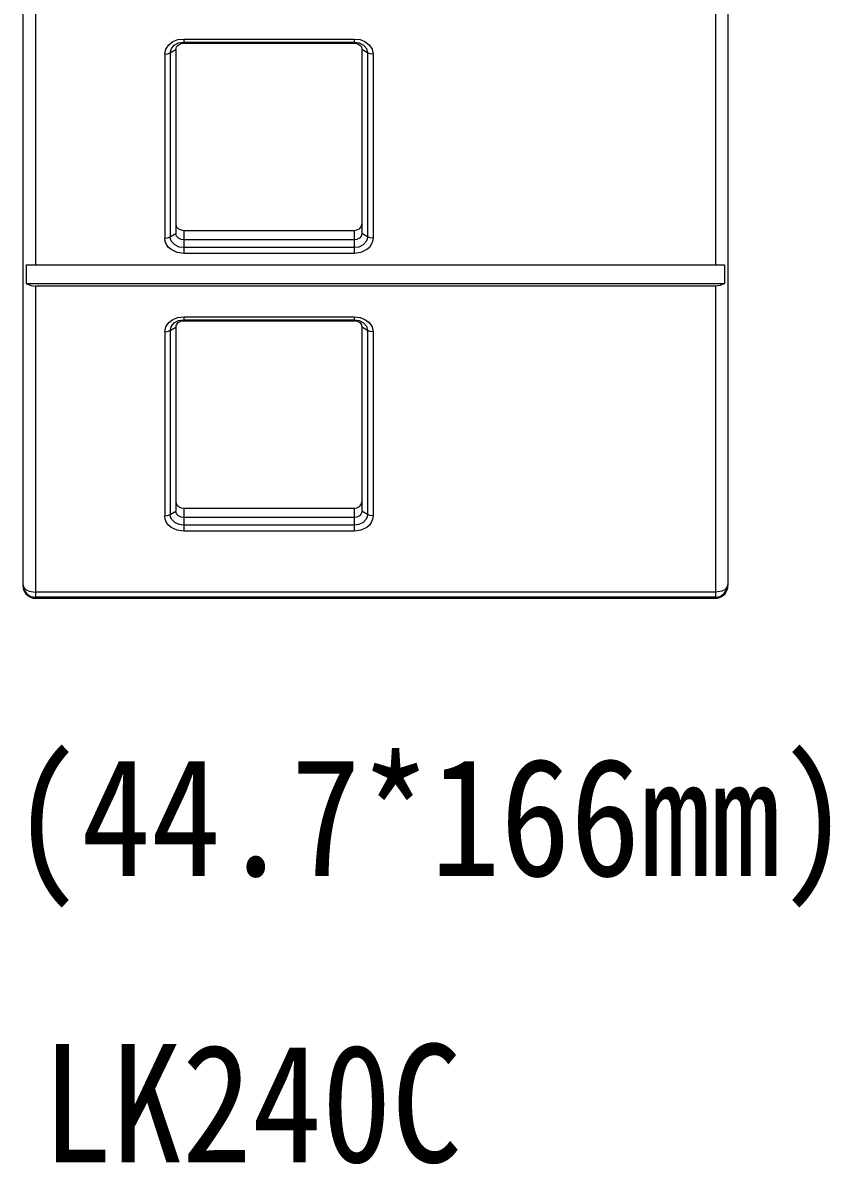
# Model space of a CAD drawing. Header units: millimetres. Extents: x 33157 to 59611, y -29750 to 1750.
# Drawn here: x 53839.6 to 53890.9, y -3244.8 to -3172.3 of the extents above; entities that cross this region are included whole.
import ezdxf

# ---------------------------------------------------------------- set-up
doc = ezdxf.new("R2010")
doc.units = ezdxf.units.MM
doc.layers.get('0').update_dxf_attribs({"lineweight": 18})
doc.styles.add('STYLE1', font='')
doc.styles.get('STYLE1').set_extended_font_data('宋体')

msp = doc.modelspace()

# ---------------------------------------------------------------- linework, layer by layer
at = {"lineweight": 9}
for p, q in [((53839.626, -3043.278), (53839.626, -3208)), ((53884.407, -3169.399), (53884.407, -3208)), ((53840.429, -3171.233), (53840.429, -3187.627)), ((53883.604, -3170.732), (53883.604, -3187.627)), ((53849.85, -3173.293), (53849.85, -3173.557)), ((53860.661, -3173.293), (53860.661, -3173.557)), ((53848.641, -3174.256), (53848.641, -3185.945)), ((53848.991, -3174.171), (53848.991, -3185.86)), ((53849.35, -3173.954), (53849.35, -3185.643)), ((53861.161, -3173.954), (53861.161, -3185.643)), ((53861.521, -3174.171), (53861.521, -3185.86)), ((53861.87, -3174.256), (53861.87, -3185.945)), ((53849.85, -3185.445), (53849.85, -3186.909)), ((53860.661, -3185.445), (53860.661, -3186.909)), ((53839.844, -3187.627), (53839.844, -3188.827)), ((53884.19, -3187.627), (53884.19, -3188.827)), ((53840.429, -3188.979), (53840.429, -3208.803)), ((53883.604, -3188.979), (53883.604, -3208.803)), ((53849.85, -3190.925), (53849.85, -3191.19)), ((53860.661, -3190.925), (53860.661, -3191.19)), ((53849.35, -3191.587), (53849.35, -3203.285)), ((53861.161, -3191.587), (53861.161, -3203.285)), ((53848.641, -3191.889), (53848.641, -3203.578)), ((53848.991, -3191.804), (53848.991, -3203.493)), ((53861.521, -3191.804), (53861.521, -3203.493)), ((53861.87, -3191.889), (53861.87, -3203.578)), ((53849.85, -3203.077), (53849.85, -3204.551)), ((53860.661, -3203.077), (53860.661, -3204.551))]:
    msp.add_line(p, q, dxfattribs=at)
for points, knots in [([(53848.641, -3174.256), (53848.641, -3174.256), (53848.707, -3173.926), (53848.707, -3173.926), (53848.707, -3173.926), (53848.896, -3173.652), (53848.896, -3173.652), (53848.896, -3173.652), (53849.161, -3173.453), (53849.161, -3173.453), (53849.161, -3173.453), (53849.473, -3173.33), (53849.473, -3173.33)], [0, 0, 0, 0, 153611.813905, 153611.813905, 153611.813905, 307223.62781, 307223.62781, 307223.62781, 460835.441715, 460835.441715, 460835.441715, 614447.25562, 614447.25562, 614447.25562, 614447.25562]), ([(53849.491, -3173.671), (53849.491, -3173.671), (53849.662, -3173.586), (53849.662, -3173.586), (53849.662, -3173.586), (53849.85, -3173.557), (53849.85, -3173.557)], [0, 0, 0, 0, 173237.96315, 173237.96315, 173237.96315, 346475.926301, 346475.926301, 346475.926301, 346475.926301]), ([(53860.661, -3173.557), (53860.661, -3173.557), (53860.85, -3173.586), (53860.85, -3173.586), (53860.85, -3173.586), (53861.02, -3173.671), (53861.02, -3173.671)], [0, 0, 0, 0, 173272.776456, 173272.776456, 173272.776456, 346545.552912, 346545.552912, 346545.552912, 346545.552912]), ([(53861.039, -3173.33), (53861.039, -3173.33), (53861.341, -3173.453), (53861.341, -3173.453), (53861.341, -3173.453), (53861.615, -3173.652), (53861.615, -3173.652), (53861.615, -3173.652), (53861.804, -3173.926), (53861.804, -3173.926), (53861.804, -3173.926), (53861.87, -3174.256), (53861.87, -3174.256)], [0, 0, 0, 0, 153646.406133, 153646.406133, 153646.406133, 307292.812265, 307292.812265, 307292.812265, 460939.218398, 460939.218398, 460939.218398, 614585.624531, 614585.624531, 614585.624531, 614585.624531]), ([(53848.641, -3174.256), (53848.641, -3174.256), (53848.821, -3174.238), (53848.821, -3174.238), (53848.821, -3174.238), (53848.991, -3174.171), (53848.991, -3174.171)], [0, 0, 0, 0, 173236.385912, 173236.385912, 173236.385912, 346472.771824, 346472.771824, 346472.771824, 346472.771824]), ([(53848.991, -3174.171), (53848.991, -3174.171), (53849.057, -3173.897), (53849.057, -3173.897), (53849.057, -3173.897), (53849.246, -3173.68), (53849.246, -3173.68)], [0, 0, 0, 0, 173236.630511, 173236.630511, 173236.630511, 346473.261021, 346473.261021, 346473.261021, 346473.261021]), ([(53849.35, -3173.954), (53849.35, -3173.954), (53849.387, -3173.793), (53849.387, -3173.793), (53849.387, -3173.793), (53849.491, -3173.671), (53849.491, -3173.671)], [0, 0, 0, 0, 173237.537064, 173237.537064, 173237.537064, 346475.074127, 346475.074127, 346475.074127, 346475.074127]), ([(53861.02, -3173.671), (53861.02, -3173.671), (53861.124, -3173.793), (53861.124, -3173.793), (53861.124, -3173.793), (53861.161, -3173.954), (53861.161, -3173.954)], [0, 0, 0, 0, 173273.935647, 173273.935647, 173273.935647, 346547.871295, 346547.871295, 346547.871295, 346547.871295]), ([(53861.265, -3173.68), (53861.265, -3173.68), (53861.454, -3173.897), (53861.454, -3173.897), (53861.454, -3173.897), (53861.521, -3174.171), (53861.521, -3174.171)], [0, 0, 0, 0, 173274.928277, 173274.928277, 173274.928277, 346549.856554, 346549.856554, 346549.856554, 346549.856554]), ([(53861.87, -3174.256), (53861.87, -3174.256), (53861.691, -3174.238), (53861.691, -3174.238), (53861.691, -3174.238), (53861.521, -3174.171), (53861.521, -3174.171)], [0, 0, 0, 0, 173276.493575, 173276.493575, 173276.493575, 346552.98715, 346552.98715, 346552.98715, 346552.98715]), ([(53849.35, -3185.048), (53849.35, -3185.048), (53849.387, -3185.218), (53849.387, -3185.218), (53849.387, -3185.218), (53849.51, -3185.341), (53849.51, -3185.341), (53849.51, -3185.341), (53849.671, -3185.416), (53849.671, -3185.416), (53849.671, -3185.416), (53849.85, -3185.445), (53849.85, -3185.445)], [0, 0, 0, 0, 153630.975497, 153630.975497, 153630.975497, 307261.950994, 307261.950994, 307261.950994, 460892.926491, 460892.926491, 460892.926491, 614523.901988, 614523.901988, 614523.901988, 614523.901988]), ([(53860.661, -3185.445), (53860.661, -3185.445), (53860.84, -3185.416), (53860.84, -3185.416), (53860.84, -3185.416), (53861.001, -3185.341), (53861.001, -3185.341), (53861.001, -3185.341), (53861.114, -3185.218), (53861.114, -3185.218), (53861.114, -3185.218), (53861.161, -3185.048), (53861.161, -3185.048)], [0, 0, 0, 0, 153662.722239, 153662.722239, 153662.722239, 307325.444479, 307325.444479, 307325.444479, 460988.166718, 460988.166718, 460988.166718, 614650.888958, 614650.888958, 614650.888958, 614650.888958]), ([(53848.641, -3185.945), (53848.641, -3185.945), (53848.821, -3185.926), (53848.821, -3185.926), (53848.821, -3185.926), (53848.991, -3185.86), (53848.991, -3185.86)], [0, 0, 0, 0, 173256.106132, 173256.106132, 173256.106132, 346512.212265, 346512.212265, 346512.212265, 346512.212265]), ([(53849.85, -3186.541), (53849.85, -3186.541), (53849.548, -3186.503), (53849.548, -3186.503), (53849.548, -3186.503), (53849.274, -3186.371), (53849.274, -3186.371), (53849.274, -3186.371), (53849.076, -3186.144), (53849.076, -3186.144), (53849.076, -3186.144), (53849.009, -3186.011), (53849.009, -3186.011), (53849.009, -3186.011), (53848.991, -3185.86), (53848.991, -3185.86)], [0, 0, 0, 0, 149381.746529, 149381.746529, 149381.746529, 298763.493059, 298763.493059, 298763.493059, 448145.239588, 448145.239588, 448145.239588, 597526.986117, 597526.986117, 597526.986117, 746908.732647, 746908.732647, 746908.732647, 746908.732647]), ([(53849.85, -3186.049), (53849.85, -3186.049), (53849.671, -3186.021), (53849.671, -3186.021), (53849.671, -3186.021), (53849.51, -3185.945), (53849.51, -3185.945), (53849.51, -3185.945), (53849.387, -3185.813), (53849.387, -3185.813), (53849.387, -3185.813), (53849.35, -3185.643), (53849.35, -3185.643)], [0, 0, 0, 0, 153632.15273, 153632.15273, 153632.15273, 307264.30546, 307264.30546, 307264.30546, 460896.45819, 460896.45819, 460896.45819, 614528.61092, 614528.61092, 614528.61092, 614528.61092]), ([(53861.521, -3185.86), (53861.521, -3185.86), (53861.502, -3186.011), (53861.502, -3186.011), (53861.502, -3186.011), (53861.435, -3186.144), (53861.435, -3186.144), (53861.435, -3186.144), (53861.237, -3186.371), (53861.237, -3186.371), (53861.237, -3186.371), (53860.963, -3186.503), (53860.963, -3186.503), (53860.963, -3186.503), (53860.661, -3186.541), (53860.661, -3186.541)], [0, 0, 0, 0, 149414.128803, 149414.128803, 149414.128803, 298828.257606, 298828.257606, 298828.257606, 448242.38641, 448242.38641, 448242.38641, 597656.515213, 597656.515213, 597656.515213, 747070.644016, 747070.644016, 747070.644016, 747070.644016]), ([(53861.161, -3185.643), (53861.161, -3185.643), (53861.114, -3185.813), (53861.114, -3185.813), (53861.114, -3185.813), (53861.001, -3185.945), (53861.001, -3185.945), (53861.001, -3185.945), (53860.84, -3186.021), (53860.84, -3186.021), (53860.84, -3186.021), (53860.661, -3186.049), (53860.661, -3186.049)], [0, 0, 0, 0, 153663.645315, 153663.645315, 153663.645315, 307327.290629, 307327.290629, 307327.290629, 460990.935944, 460990.935944, 460990.935944, 614654.581258, 614654.581258, 614654.581258, 614654.581258]), ([(53861.87, -3185.945), (53861.87, -3185.945), (53861.691, -3185.926), (53861.691, -3185.926), (53861.691, -3185.926), (53861.521, -3185.86), (53861.521, -3185.86)], [0, 0, 0, 0, 173296.21344, 173296.21344, 173296.21344, 346592.42688, 346592.42688, 346592.42688, 346592.42688]), ([(53849.85, -3186.909), (53849.85, -3186.909), (53849.425, -3186.852), (53849.425, -3186.852), (53849.425, -3186.852), (53849.038, -3186.664), (53849.038, -3186.664), (53849.038, -3186.664), (53848.877, -3186.522), (53848.877, -3186.522), (53848.877, -3186.522), (53848.754, -3186.352), (53848.754, -3186.352), (53848.754, -3186.352), (53848.669, -3186.153), (53848.669, -3186.153), (53848.669, -3186.153), (53848.641, -3185.945), (53848.641, -3185.945)], [0, 0, 0, 0, 147089.028653, 147089.028653, 147089.028653, 294178.057306, 294178.057306, 294178.057306, 441267.085959, 441267.085959, 441267.085959, 588356.114612, 588356.114612, 588356.114612, 735445.143266, 735445.143266, 735445.143266, 882534.171919, 882534.171919, 882534.171919, 882534.171919]), ([(53861.87, -3185.945), (53861.87, -3185.945), (53861.842, -3186.153), (53861.842, -3186.153), (53861.842, -3186.153), (53861.757, -3186.352), (53861.757, -3186.352), (53861.757, -3186.352), (53861.634, -3186.522), (53861.634, -3186.522), (53861.634, -3186.522), (53861.473, -3186.664), (53861.473, -3186.664), (53861.473, -3186.664), (53861.086, -3186.852), (53861.086, -3186.852), (53861.086, -3186.852), (53860.661, -3186.909), (53860.661, -3186.909)], [0, 0, 0, 0, 147122.391508, 147122.391508, 147122.391508, 294244.783016, 294244.783016, 294244.783016, 441367.174524, 441367.174524, 441367.174524, 588489.566032, 588489.566032, 588489.566032, 735611.95754, 735611.95754, 735611.95754, 882734.349048, 882734.349048, 882734.349048, 882734.349048]), ([(53839.844, -3188.827), (53839.844, -3188.827), (53840.127, -3188.95), (53840.127, -3188.95), (53840.127, -3188.95), (53840.429, -3188.979), (53840.429, -3188.979)], [0, 0, 0, 0, 173233.92766, 173233.92766, 173233.92766, 346467.85532, 346467.85532, 346467.85532, 346467.85532]), ([(53884.19, -3188.827), (53884.19, -3188.827), (53883.906, -3188.95), (53883.906, -3188.95), (53883.906, -3188.95), (53883.604, -3188.979), (53883.604, -3188.979)], [0, 0, 0, 0, 173370.334829, 173370.334829, 173370.334829, 346740.669657, 346740.669657, 346740.669657, 346740.669657]), ([(53848.641, -3191.889), (53848.641, -3191.889), (53848.707, -3191.568), (53848.707, -3191.568), (53848.707, -3191.568), (53848.896, -3191.294), (53848.896, -3191.294), (53848.896, -3191.294), (53849.161, -3191.095), (53849.161, -3191.095), (53849.161, -3191.095), (53849.473, -3190.972), (53849.473, -3190.972)], [0, 0, 0, 0, 153638.203746, 153638.203746, 153638.203746, 307276.407491, 307276.407491, 307276.407491, 460914.611237, 460914.611237, 460914.611237, 614552.814983, 614552.814983, 614552.814983, 614552.814983]), ([(53848.991, -3191.804), (53848.991, -3191.804), (53849.057, -3191.53), (53849.057, -3191.53), (53849.057, -3191.53), (53849.246, -3191.322), (53849.246, -3191.322)], [0, 0, 0, 0, 173266.38324, 173266.38324, 173266.38324, 346532.76648, 346532.76648, 346532.76648, 346532.76648]), ([(53849.35, -3191.587), (53849.35, -3191.587), (53849.387, -3191.435), (53849.387, -3191.435), (53849.387, -3191.435), (53849.491, -3191.303), (53849.491, -3191.303)], [0, 0, 0, 0, 173267.303087, 173267.303087, 173267.303087, 346534.606174, 346534.606174, 346534.606174, 346534.606174]), ([(53849.491, -3191.303), (53849.491, -3191.303), (53849.662, -3191.218), (53849.662, -3191.218), (53849.662, -3191.218), (53849.85, -3191.19), (53849.85, -3191.19)], [0, 0, 0, 0, 173267.712422, 173267.712422, 173267.712422, 346535.424843, 346535.424843, 346535.424843, 346535.424843]), ([(53860.661, -3191.19), (53860.661, -3191.19), (53860.85, -3191.218), (53860.85, -3191.218), (53860.85, -3191.218), (53861.02, -3191.303), (53861.02, -3191.303)], [0, 0, 0, 0, 173302.525294, 173302.525294, 173302.525294, 346605.050587, 346605.050587, 346605.050587, 346605.050587]), ([(53861.02, -3191.303), (53861.02, -3191.303), (53861.124, -3191.435), (53861.124, -3191.435), (53861.124, -3191.435), (53861.161, -3191.587), (53861.161, -3191.587)], [0, 0, 0, 0, 173303.687401, 173303.687401, 173303.687401, 346607.374801, 346607.374801, 346607.374801, 346607.374801]), ([(53861.039, -3190.972), (53861.039, -3190.972), (53861.341, -3191.095), (53861.341, -3191.095), (53861.341, -3191.095), (53861.615, -3191.294), (53861.615, -3191.294), (53861.615, -3191.294), (53861.804, -3191.568), (53861.804, -3191.568), (53861.804, -3191.568), (53861.87, -3191.889), (53861.87, -3191.889)], [0, 0, 0, 0, 153672.787947, 153672.787947, 153672.787947, 307345.575893, 307345.575893, 307345.575893, 461018.36384, 461018.36384, 461018.36384, 614691.151787, 614691.151787, 614691.151787, 614691.151787]), ([(53861.265, -3191.322), (53861.265, -3191.322), (53861.454, -3191.53), (53861.454, -3191.53), (53861.454, -3191.53), (53861.521, -3191.804), (53861.521, -3191.804)], [0, 0, 0, 0, 173304.689664, 173304.689664, 173304.689664, 346609.379329, 346609.379329, 346609.379329, 346609.379329]), ([(53848.641, -3191.889), (53848.641, -3191.889), (53848.821, -3191.87), (53848.821, -3191.87), (53848.821, -3191.87), (53848.991, -3191.804), (53848.991, -3191.804)], [0, 0, 0, 0, 173266.135636, 173266.135636, 173266.135636, 346532.271272, 346532.271272, 346532.271272, 346532.271272]), ([(53861.87, -3191.889), (53861.87, -3191.889), (53861.691, -3191.87), (53861.691, -3191.87), (53861.691, -3191.87), (53861.521, -3191.804), (53861.521, -3191.804)], [0, 0, 0, 0, 173306.242762, 173306.242762, 173306.242762, 346612.485523, 346612.485523, 346612.485523, 346612.485523]), ([(53849.35, -3202.68), (53849.35, -3202.68), (53849.387, -3202.85), (53849.387, -3202.85), (53849.387, -3202.85), (53849.51, -3202.983), (53849.51, -3202.983), (53849.51, -3202.983), (53849.671, -3203.058), (53849.671, -3203.058), (53849.671, -3203.058), (53849.85, -3203.077), (53849.85, -3203.077)], [0, 0, 0, 0, 153657.352987, 153657.352987, 153657.352987, 307314.705974, 307314.705974, 307314.705974, 460972.058961, 460972.058961, 460972.058961, 614629.411948, 614629.411948, 614629.411948, 614629.411948]), ([(53860.661, -3203.077), (53860.661, -3203.077), (53860.84, -3203.058), (53860.84, -3203.058), (53860.84, -3203.058), (53861.001, -3202.983), (53861.001, -3202.983), (53861.001, -3202.983), (53861.114, -3202.85), (53861.114, -3202.85), (53861.114, -3202.85), (53861.161, -3202.68), (53861.161, -3202.68)], [0, 0, 0, 0, 153689.104438, 153689.104438, 153689.104438, 307378.208876, 307378.208876, 307378.208876, 461067.313314, 461067.313314, 461067.313314, 614756.417752, 614756.417752, 614756.417752, 614756.417752]), ([(53848.641, -3203.578), (53848.641, -3203.578), (53848.821, -3203.559), (53848.821, -3203.559), (53848.821, -3203.559), (53848.991, -3203.493), (53848.991, -3203.493)], [0, 0, 0, 0, 173285.86366, 173285.86366, 173285.86366, 346571.72732, 346571.72732, 346571.72732, 346571.72732]), ([(53849.85, -3204.551), (53849.85, -3204.551), (53849.425, -3204.485), (53849.425, -3204.485), (53849.425, -3204.485), (53849.038, -3204.306), (53849.038, -3204.306), (53849.038, -3204.306), (53848.877, -3204.164), (53848.877, -3204.164), (53848.877, -3204.164), (53848.754, -3203.994), (53848.754, -3203.994), (53848.754, -3203.994), (53848.669, -3203.795), (53848.669, -3203.795), (53848.669, -3203.795), (53848.641, -3203.578), (53848.641, -3203.578)], [0, 0, 0, 0, 147114.28955, 147114.28955, 147114.28955, 294228.579099, 294228.579099, 294228.579099, 441342.868649, 441342.868649, 441342.868649, 588457.158198, 588457.158198, 588457.158198, 735571.447748, 735571.447748, 735571.447748, 882685.737298, 882685.737298, 882685.737298, 882685.737298]), ([(53849.85, -3204.173), (53849.85, -3204.173), (53849.548, -3204.135), (53849.548, -3204.135), (53849.548, -3204.135), (53849.274, -3204.003), (53849.274, -3204.003), (53849.274, -3204.003), (53849.076, -3203.786), (53849.076, -3203.786), (53849.076, -3203.786), (53849.009, -3203.644), (53849.009, -3203.644), (53849.009, -3203.644), (53848.991, -3203.493), (53848.991, -3203.493)], [0, 0, 0, 0, 149405.625281, 149405.625281, 149405.625281, 298811.250561, 298811.250561, 298811.250561, 448216.875842, 448216.875842, 448216.875842, 597622.501123, 597622.501123, 597622.501123, 747028.126403, 747028.126403, 747028.126403, 747028.126403]), ([(53849.85, -3203.682), (53849.85, -3203.682), (53849.671, -3203.654), (53849.671, -3203.654), (53849.671, -3203.654), (53849.51, -3203.578), (53849.51, -3203.578), (53849.51, -3203.578), (53849.387, -3203.446), (53849.387, -3203.446), (53849.387, -3203.446), (53849.35, -3203.285), (53849.35, -3203.285)], [0, 0, 0, 0, 153658.52809, 153658.52809, 153658.52809, 307317.056179, 307317.056179, 307317.056179, 460975.584269, 460975.584269, 460975.584269, 614634.112358, 614634.112358, 614634.112358, 614634.112358]), ([(53861.87, -3203.578), (53861.87, -3203.578), (53861.842, -3203.795), (53861.842, -3203.795), (53861.842, -3203.795), (53861.757, -3203.994), (53861.757, -3203.994), (53861.757, -3203.994), (53861.634, -3204.164), (53861.634, -3204.164), (53861.634, -3204.164), (53861.473, -3204.306), (53861.473, -3204.306), (53861.473, -3204.306), (53861.086, -3204.485), (53861.086, -3204.485), (53861.086, -3204.485), (53860.661, -3204.551), (53860.661, -3204.551)], [0, 0, 0, 0, 147147.640091, 147147.640091, 147147.640091, 294295.280181, 294295.280181, 294295.280181, 441442.920272, 441442.920272, 441442.920272, 588590.560362, 588590.560362, 588590.560362, 735738.200453, 735738.200453, 735738.200453, 882885.840543, 882885.840543, 882885.840543, 882885.840543]), ([(53861.521, -3203.493), (53861.521, -3203.493), (53861.502, -3203.644), (53861.502, -3203.644), (53861.502, -3203.644), (53861.435, -3203.786), (53861.435, -3203.786), (53861.435, -3203.786), (53861.237, -3204.003), (53861.237, -3204.003), (53861.237, -3204.003), (53860.963, -3204.135), (53860.963, -3204.135), (53860.963, -3204.135), (53860.661, -3204.173), (53860.661, -3204.173)], [0, 0, 0, 0, 149438.001694, 149438.001694, 149438.001694, 298876.003387, 298876.003387, 298876.003387, 448314.005081, 448314.005081, 448314.005081, 597752.006774, 597752.006774, 597752.006774, 747190.008468, 747190.008468, 747190.008468, 747190.008468]), ([(53861.161, -3203.285), (53861.161, -3203.285), (53861.114, -3203.446), (53861.114, -3203.446), (53861.114, -3203.446), (53861.001, -3203.578), (53861.001, -3203.578), (53861.001, -3203.578), (53860.84, -3203.654), (53860.84, -3203.654), (53860.84, -3203.654), (53860.661, -3203.682), (53860.661, -3203.682)], [0, 0, 0, 0, 153690.032889, 153690.032889, 153690.032889, 307380.065778, 307380.065778, 307380.065778, 461070.098666, 461070.098666, 461070.098666, 614760.131555, 614760.131555, 614760.131555, 614760.131555]), ([(53861.87, -3203.578), (53861.87, -3203.578), (53861.691, -3203.559), (53861.691, -3203.559), (53861.691, -3203.559), (53861.521, -3203.493), (53861.521, -3203.493)], [0, 0, 0, 0, 173325.970428, 173325.970428, 173325.970428, 346651.940856, 346651.940856, 346651.940856, 346651.940856]), ([(53839.626, -3208), (53839.626, -3208), (53839.711, -3208.293), (53839.711, -3208.293), (53839.711, -3208.293), (53839.881, -3208.529), (53839.881, -3208.529), (53839.881, -3208.529), (53840.137, -3208.69), (53840.137, -3208.69), (53840.137, -3208.69), (53840.429, -3208.737), (53840.429, -3208.737)], [0, 0, 0, 0, 153638.712019, 153638.712019, 153638.712019, 307277.424039, 307277.424039, 307277.424039, 460916.136058, 460916.136058, 460916.136058, 614554.848077, 614554.848077, 614554.848077, 614554.848077]), ([(53839.626, -3208), (53839.626, -3208), (53839.645, -3208.142), (53839.645, -3208.142), (53839.645, -3208.142), (53839.673, -3208.284), (53839.673, -3208.284), (53839.673, -3208.284), (53839.74, -3208.407), (53839.74, -3208.407), (53839.74, -3208.407), (53839.815, -3208.52), (53839.815, -3208.52), (53839.815, -3208.52), (53839.919, -3208.614), (53839.919, -3208.614), (53839.919, -3208.614), (53840.033, -3208.7), (53840.033, -3208.7), (53840.033, -3208.7), (53840.155, -3208.756), (53840.155, -3208.756), (53840.155, -3208.756), (53840.288, -3208.794), (53840.288, -3208.794), (53840.288, -3208.794), (53840.429, -3208.803), (53840.429, -3208.803)], [0, 0, 0, 0, 142553.053258, 142553.053258, 142553.053258, 285106.106515, 285106.106515, 285106.106515, 427659.159773, 427659.159773, 427659.159773, 570212.213031, 570212.213031, 570212.213031, 712765.266288, 712765.266288, 712765.266288, 855318.319546, 855318.319546, 855318.319546, 997871.372804, 997871.372804, 997871.372804, 1140424.426061, 1140424.426061, 1140424.426061, 1282977.479319, 1282977.479319, 1282977.479319, 1282977.479319]), ([(53839.692, -3208.123), (53839.692, -3208.123), (53839.834, -3208.265), (53839.834, -3208.265), (53839.834, -3208.265), (53840.023, -3208.359), (53840.023, -3208.359), (53840.023, -3208.359), (53840.429, -3208.425), (53840.429, -3208.425)], [0, 0, 0, 0, 159636.416147, 159636.416147, 159636.416147, 319272.832294, 319272.832294, 319272.832294, 478909.248441, 478909.248441, 478909.248441, 478909.248441]), ([(53884.341, -3208.123), (53884.341, -3208.123), (53884.199, -3208.265), (53884.199, -3208.265), (53884.199, -3208.265), (53884.01, -3208.359), (53884.01, -3208.359), (53884.01, -3208.359), (53883.604, -3208.425), (53883.604, -3208.425)], [0, 0, 0, 0, 159763.687168, 159763.687168, 159763.687168, 319527.374337, 319527.374337, 319527.374337, 479291.061505, 479291.061505, 479291.061505, 479291.061505]), ([(53883.604, -3208.737), (53883.604, -3208.737), (53883.897, -3208.69), (53883.897, -3208.69), (53883.897, -3208.69), (53884.152, -3208.529), (53884.152, -3208.529), (53884.152, -3208.529), (53884.322, -3208.293), (53884.322, -3208.293), (53884.322, -3208.293), (53884.398, -3208), (53884.398, -3208)], [0, 0, 0, 0, 153761.091237, 153761.091237, 153761.091237, 307522.182473, 307522.182473, 307522.182473, 461283.27371, 461283.27371, 461283.27371, 615044.364947, 615044.364947, 615044.364947, 615044.364947]), ([(53883.604, -3208.803), (53883.604, -3208.803), (53883.745, -3208.794), (53883.745, -3208.794), (53883.745, -3208.794), (53883.878, -3208.756), (53883.878, -3208.756), (53883.878, -3208.756), (53884.001, -3208.7), (53884.001, -3208.7), (53884.001, -3208.7), (53884.114, -3208.614), (53884.114, -3208.614), (53884.114, -3208.614), (53884.218, -3208.52), (53884.218, -3208.52), (53884.218, -3208.52), (53884.294, -3208.407), (53884.294, -3208.407), (53884.294, -3208.407), (53884.36, -3208.284), (53884.36, -3208.284), (53884.36, -3208.284), (53884.388, -3208.142), (53884.388, -3208.142), (53884.388, -3208.142), (53884.407, -3208), (53884.407, -3208)], [0, 0, 0, 0, 142666.928664, 142666.928664, 142666.928664, 285333.857328, 285333.857328, 285333.857328, 428000.785993, 428000.785993, 428000.785993, 570667.714657, 570667.714657, 570667.714657, 713334.643321, 713334.643321, 713334.643321, 856001.571985, 856001.571985, 856001.571985, 998668.500649, 998668.500649, 998668.500649, 1141335.429313, 1141335.429313, 1141335.429313, 1284002.357978, 1284002.357978, 1284002.357978, 1284002.357978])]:
    msp.add_open_spline(points, degree=3, knots=knots, dxfattribs=at)
for points in [[(53849.246, -3173.68), (53849.246, -3173.68), (53849.52, -3173.538), (53849.52, -3173.538)], [(53849.473, -3173.33), (53849.473, -3173.33), (53849.85, -3173.293), (53849.85, -3173.293)], [(53849.52, -3173.538), (53849.52, -3173.538), (53849.85, -3173.482), (53849.85, -3173.482)], [(53849.85, -3173.293), (53849.85, -3173.293), (53860.661, -3173.293), (53860.661, -3173.293)], [(53849.85, -3173.482), (53849.85, -3173.482), (53860.661, -3173.482), (53860.661, -3173.482)], [(53849.85, -3173.557), (53849.85, -3173.557), (53860.661, -3173.557), (53860.661, -3173.557)], [(53860.661, -3173.293), (53860.661, -3173.293), (53861.039, -3173.33), (53861.039, -3173.33)], [(53860.661, -3173.482), (53860.661, -3173.482), (53860.991, -3173.538), (53860.991, -3173.538)], [(53860.991, -3173.538), (53860.991, -3173.538), (53861.265, -3173.68), (53861.265, -3173.68)], [(53848.991, -3174.171), (53848.991, -3174.171), (53849.35, -3173.954), (53849.35, -3173.954)], [(53861.521, -3174.171), (53861.521, -3174.171), (53861.161, -3173.954), (53861.161, -3173.954)], [(53848.991, -3185.86), (53848.991, -3185.86), (53849.35, -3185.643), (53849.35, -3185.643)], [(53849.85, -3185.445), (53849.85, -3185.445), (53860.661, -3185.445), (53860.661, -3185.445)], [(53861.521, -3185.86), (53861.521, -3185.86), (53861.161, -3185.643), (53861.161, -3185.643)], [(53860.661, -3186.049), (53860.661, -3186.049), (53849.85, -3186.049), (53849.85, -3186.049)], [(53860.661, -3186.541), (53860.661, -3186.541), (53849.85, -3186.541), (53849.85, -3186.541)], [(53860.661, -3186.909), (53860.661, -3186.909), (53849.85, -3186.909), (53849.85, -3186.909)], [(53839.844, -3187.627), (53839.844, -3187.627), (53884.19, -3187.627), (53884.19, -3187.627)], [(53839.844, -3188.827), (53839.844, -3188.827), (53884.19, -3188.827), (53884.19, -3188.827)], [(53883.604, -3188.979), (53883.604, -3188.979), (53840.429, -3188.979), (53840.429, -3188.979)], [(53849.473, -3190.972), (53849.473, -3190.972), (53849.85, -3190.925), (53849.85, -3190.925)], [(53849.85, -3190.925), (53849.85, -3190.925), (53860.661, -3190.925), (53860.661, -3190.925)], [(53860.661, -3190.925), (53860.661, -3190.925), (53861.039, -3190.972), (53861.039, -3190.972)], [(53848.991, -3191.804), (53848.991, -3191.804), (53849.35, -3191.587), (53849.35, -3191.587)], [(53849.246, -3191.322), (53849.246, -3191.322), (53849.52, -3191.171), (53849.52, -3191.171)], [(53849.52, -3191.171), (53849.52, -3191.171), (53849.85, -3191.124), (53849.85, -3191.124)], [(53849.85, -3191.124), (53849.85, -3191.124), (53860.661, -3191.124), (53860.661, -3191.124)], [(53849.85, -3191.19), (53849.85, -3191.19), (53860.661, -3191.19), (53860.661, -3191.19)], [(53860.661, -3191.124), (53860.661, -3191.124), (53860.991, -3191.171), (53860.991, -3191.171)], [(53860.991, -3191.171), (53860.991, -3191.171), (53861.265, -3191.322), (53861.265, -3191.322)], [(53861.521, -3191.804), (53861.521, -3191.804), (53861.161, -3191.587), (53861.161, -3191.587)], [(53849.85, -3203.077), (53849.85, -3203.077), (53860.661, -3203.077), (53860.661, -3203.077)], [(53848.991, -3203.493), (53848.991, -3203.493), (53849.35, -3203.285), (53849.35, -3203.285)], [(53860.661, -3203.682), (53860.661, -3203.682), (53849.85, -3203.682), (53849.85, -3203.682)], [(53861.521, -3203.493), (53861.521, -3203.493), (53861.161, -3203.285), (53861.161, -3203.285)], [(53860.661, -3204.173), (53860.661, -3204.173), (53849.85, -3204.173), (53849.85, -3204.173)], [(53860.661, -3204.551), (53860.661, -3204.551), (53849.85, -3204.551), (53849.85, -3204.551)], [(53839.626, -3207.944), (53839.626, -3207.944), (53839.636, -3208), (53839.636, -3208)], [(53839.626, -3207.944), (53839.626, -3207.944), (53839.692, -3208.123), (53839.692, -3208.123)], [(53884.407, -3207.944), (53884.407, -3207.944), (53884.341, -3208.123), (53884.341, -3208.123)], [(53884.398, -3208), (53884.398, -3208), (53884.407, -3207.944), (53884.407, -3207.944)], [(53883.604, -3208.425), (53883.604, -3208.425), (53840.429, -3208.425), (53840.429, -3208.425)], [(53883.604, -3208.737), (53883.604, -3208.737), (53840.429, -3208.737), (53840.429, -3208.737)], [(53840.429, -3208.803), (53840.429, -3208.803), (53883.604, -3208.803), (53883.604, -3208.803)]]:
    msp.add_open_spline(points, degree=3, dxfattribs=at)

# ---------------------------------------------------------------- texts
at = {"color": 0, "style": 'STYLE1', "width": 0.87}
for s, p in [('(44.7*166mm)', (53838.883, -3226.448)), ('LK240C', (53840.852, -3244.629))]:
    msp.add_text(s, height=7.5, dxfattribs=at).set_placement(p)

doc.saveas('drawing.dxf')
